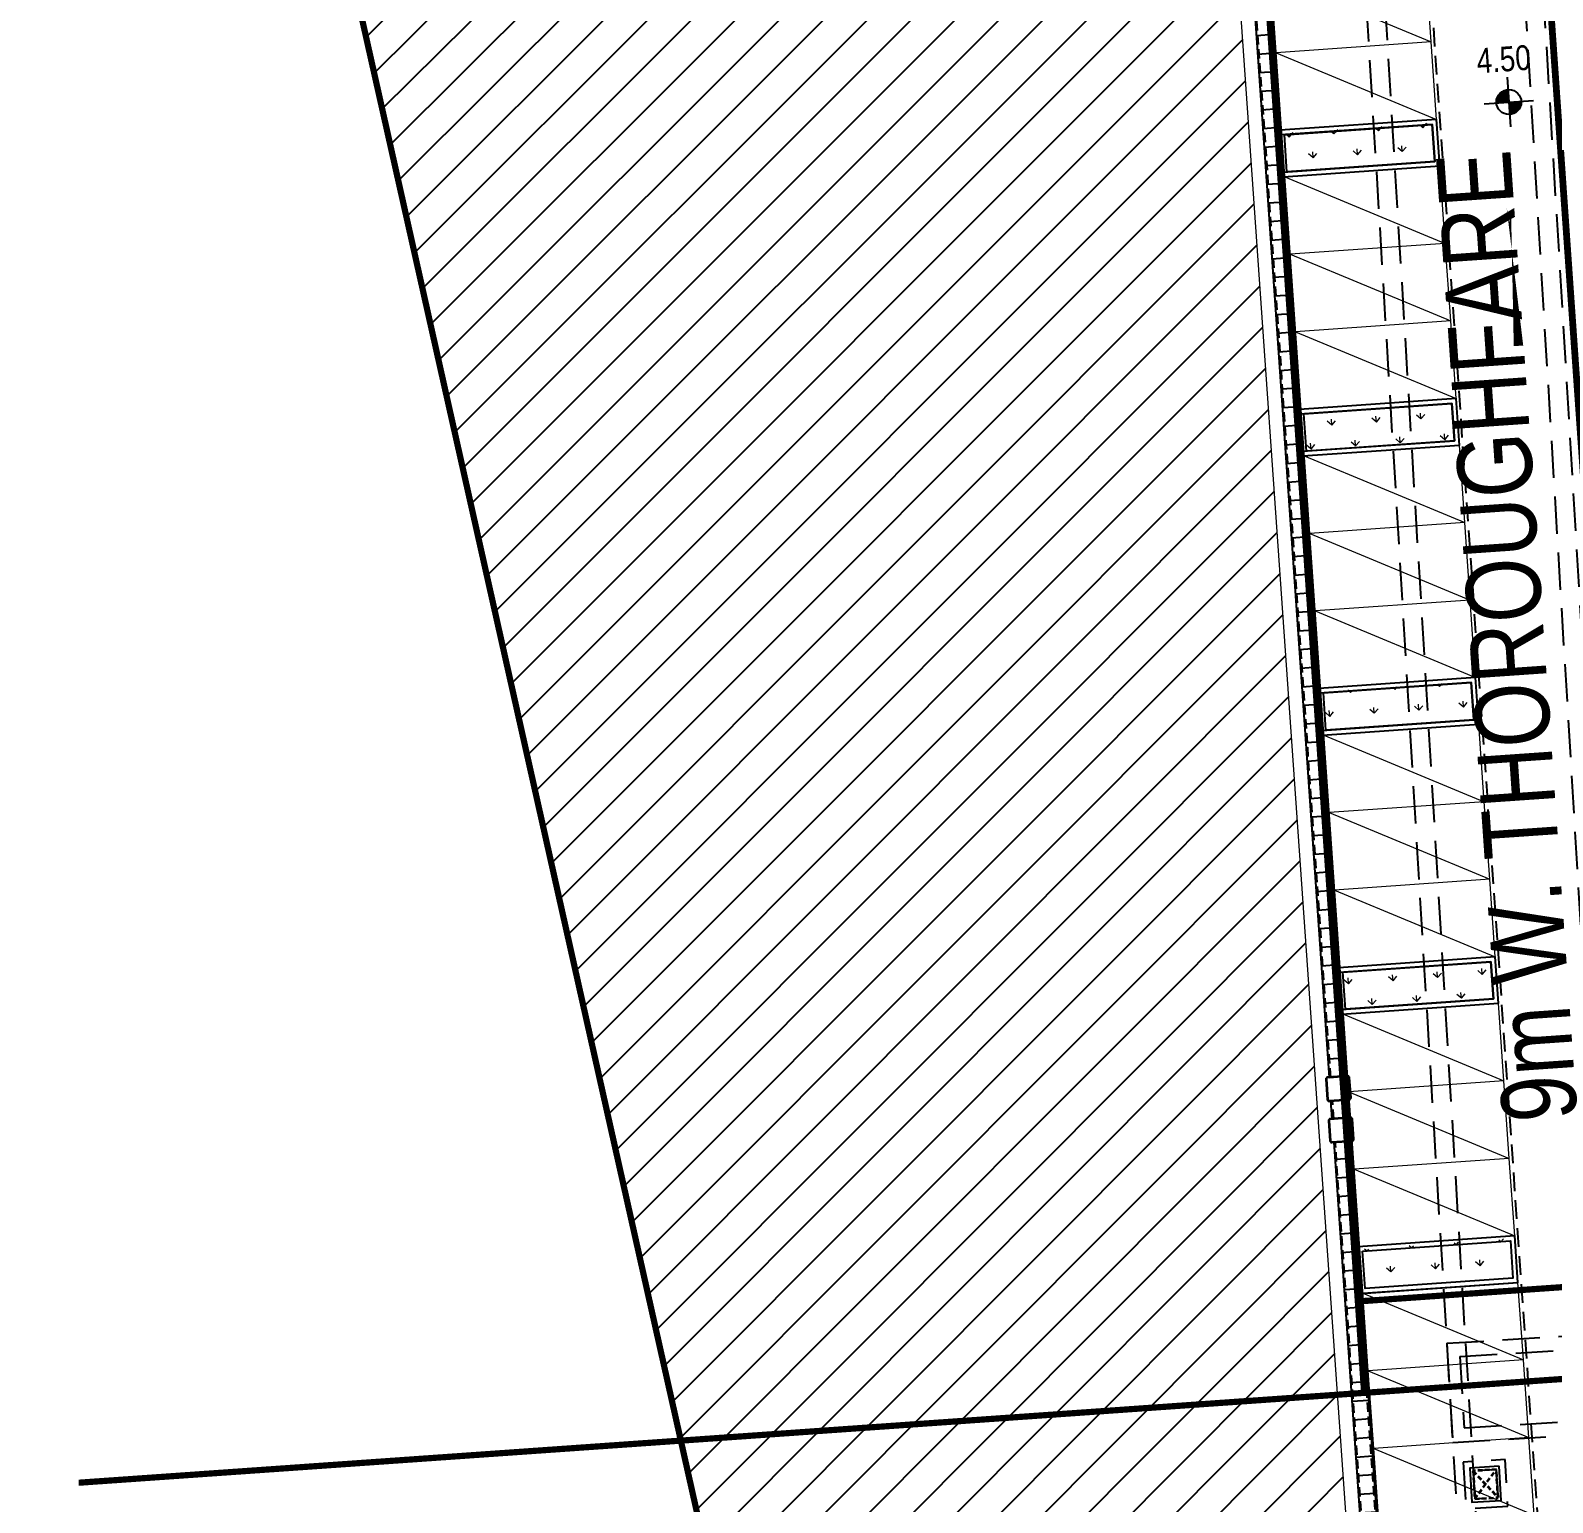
# Model space of a CAD drawing. Header units: millimetres. Extents: x 834681283 to 835686922, y 817551134 to 819407044.
# Drawn here: x 835475848 to 835524802, y 818105933 to 818153282 of the extents above; entities that cross this region are included whole.
import ezdxf
from ezdxf.enums import TextEntityAlignment as Align
from ezdxf.xclip import XClip

# ---------------------------------------------------------------- set-up
doc = ezdxf.new("R2010")
doc.units = ezdxf.units.MM
doc.header["$LTSCALE"] = 1200
doc.header["$MEASUREMENT"] = 0
doc.header["$XCLIPFRAME"] = 0
for name, pattern in [('P01-MAAN-P-EVA$0$DGN Style 4', [76.56341402296752, 38.25779588905311, -19.12889794452655, 0.04782224486131638, -19.12889794452655]), ('P01-MAAN-P-EVA$0$HIDDENX2', [0.75, 0.5, -0.25]), ('P01-MAGP-EVA-GREENERY$0$DASHED', [0.75, 0.5, -0.25]), ('P01-MAGP-EVA-GREENERY$0$DASHEDX2', [1.5, 1, -0.5]), ('P01-MAGP-EVA-GREENERY$0$HIDDEN', [0.375, 0.25, -0.125]), ('P01-MAGP-EVA-GREENERY$0$HIDDEN2', [0.1875, 0.125, -0.0625]), ('P01-MAGP-EVA-GREENERY$0$HIDDENX2', [0.75, 0.5, -0.25]), ('P01-MAGP-EVA-GREENERY$0$M_RM1104', [6, 4, -2]), ('SITE BOUNDARY$0$CENTER', [2, 1.25, -0.25, 0.25, -0.25]), ('SITE BOUNDARY$0$PHANTOM', [2.5, 1.25, -0.25, 0.25, -0.25, 0.25, -0.25])]:
    doc.linetypes.add(name, pattern=pattern)
doc.layers.get('Defpoints').update_dxf_attribs({"color": 15})
for name, color, linetype, lineweight in [('P01-MAAN-P-EVA$0$AR-F-LEV_AR_BS_', 4, 'Continuous', 25), ('P01-MAAN-P-EVA$0$AR-SIMS_BL_', 1, 'P01-MAAN-P-EVA$0$DGN Style 4', 140), ('P01-MAGP-EVA-GREENERY$0$AR-CP_AR_BS_MI_', 8, 'Continuous', 5), ('P01-MAGP-EVA-GREENERY$0$AR-HATCH_AR_', 8, 'Continuous', 13), ('P01-MAGP-EVA-GREENERY$0$DR-FLD', 8, 'Continuous', 25), ('P01-MAGP-EVA-GREENERY$0$DR-PIT', 8, 'P01-MAGP-EVA-GREENERY$0$HIDDEN2', 35), ('P01-MAGP-EVA-GREENERY$0$RLP916', 4, 'Continuous', 0), ('SITE BOUNDARY$0$AR-SIMS_BL_400', 1, 'SITE BOUNDARY$0$PHANTOM', 140)]:
    doc.layers.add(name, color=color, linetype=linetype, lineweight=lineweight)
for name, color, linetype in [('P01-MAAN-P-EVA$0$AW-TXT-FS', 4, 'Continuous'), ('P01-MAAN-P-EVA$0$HATCH', 9, 'Continuous'), ('P01-MAGP-EVA-GREENERY$0$0L_UTIL_MANHOLE COVER', 8, 'Continuous'), ('P01-MAGP-EVA-GREENERY$0$AR-FS-AR-EVA', 8, 'Continuous'), ('P01-MAGP-EVA-GREENERY$0$AR-LANDS_AR_MI_', 9, 'Continuous'), ('P01-MAGP-EVA-GREENERY$0$BOX-CULVERT', 8, 'P01-MAGP-EVA-GREENERY$0$DASHED'), ('P01-MAGP-EVA-GREENERY$0$MVA_MARKING', 254, 'Continuous'), ('P01-MAGP-EVA-GREENERY$0$SURFACE CHANNEL', 8, 'Continuous'), ('SITE BOUNDARY$0$XIQU-RLP0830A', 6, 'Continuous')]:
    doc.layers.add(name, color=color, linetype=linetype)
doc.layers.get('P01-MAGP-EVA-GREENERY$0$BOX-CULVERT').off()
doc.styles.add('P01-MAAN-P-EVA$0$ARIAL', font='arial.ttf', dxfattribs={"width": 0.8})
doc.styles.add('P01-MAAN-P-EVA$0$RLP-SIMPLEX', font='simplex.shx', dxfattribs={"width": 0.8})
doc.styles.add('P01-MAAN-P-EVA$0$Style-Arial', font='arial.ttf')
doc.linetypes.add('P01-MAGP-EVA-GREENERY$0$FENCELINE2', pattern='A,0.25,-0.1,[132,ltypeshp.shx,S=0.1,R=0,X=-0.1,Y=0],-0.1,1', length=1.45)
pattern_1 = [(93.99896719781333, (-34875.21582424641, 10271.79212117195), (-766.7729180866883, 666.5697951775445), [190.5, -1246.3409792]), (48.99896719781343, (-34875.21582424641, 10271.79212117195), (-766.7729181779772, 666.5697952569036), [190.4999999999999, -825.5000000000007]), (138.9989671978134, (-34875.21582424641, 10271.79212117195), (-666.5697952569036, -766.7729181779772), [190.4999999999999, -825.5000000000002])]

# ---------------------------------------------------------------- blocks, each defined once
blk = doc.blocks.new('P01-MAAN-P-EVA$0$LEV1')
for p, q in [((0, 2.000000000043656), (0, -2.000000000043656)), ((-2.000000000043656, 0), (2.000000000043656, 0)), ((-0.9989641103552458, 0.04550501362336945), (0, 0.04550501362336945)), ((-0.9893575142723421, 0.1455050136255522), (0, 0.1455050136255522)), ((-0.969395320975309, 0.245505013627735), (0, 0.245505013627735)), ((0.9989641103552458, -0.04550501362336945), (0, -0.04550501362336945)), ((0.9893575142727968, -0.1455050136255522), (0, -0.1455050136255522)), ((0.969395320975309, -0.245505013627735), (0, -0.245505013627735)), ((0.9384169039385597, -0.3455050136299178), (0, -0.3455050136299178)), ((0.8952794440092475, -0.4455050136321006), (0, -0.4455050136321006)), ((0.838107558815409, -0.5455050136342834), (0, -0.5455050136342834)), ((0.7637560326502353, -0.6455050136364662), (0, -0.6455050136364662)), ((0.6665000185194003, -0.745505013638649), (0, -0.745505013638649)), ((0.5339674821098015, -0.8455050136408317), (0, -0.8455050136408317)), ((0.3256075386316297, -0.9455050136430145), (0, -0.9455050136430145))]:
    blk.add_line(p, q)
blk.add_circle((0, 0), 1.000000000021828)
blk = doc.blocks.new('P01-MAAN-P-EVA$0$F-LEV')
for p, q in [((-0.9384169039385597, 0.3455050136299178), (0, 0.3455050136299178)), ((-0.8952794440092475, 0.4455050136321006), (0, 0.4455050136321006)), ((-0.838107558815409, 0.5455050136342834), (0, 0.5455050136342834)), ((-0.7637560326502353, 0.6455050136364662), (0, 0.6455050136364662)), ((-0.6665000185194003, 0.745505013638649), (0, 0.745505013638649)), ((-0.5339674821098015, 0.8455050136408317), (0, 0.8455050136408317)), ((-0.3256075386316297, 0.9455050136430145), (0, 0.9455050136430145))]:
    blk.add_line(p, q)
blk.add_blockref('P01-MAAN-P-EVA$0$LEV1', (0, 0))
at = {"style": 'P01-MAAN-P-EVA$0$RLP-SIMPLEX', "width": 0.8}
blk.add_attdef('FFL', (1.499999999999545, 1.000000000000909), '', height=2, dxfattribs=at)
blk = doc.blocks.new('P01-MAAN-P-EVA')
at = {"layer": 'P01-MAAN-P-EVA$0$HATCH', "ltscale": 0.1}
h = blk.add_hatch(dxfattribs=at)
h.set_pattern_fill('_USER', color=240, scale=1000, angle=45, pattern_type=0)
h.set_pattern_definition([(45, (305980.3518217802, 20741.31446480751), (-707.1067811865474, 707.1067811865476), [])])
edge = h.paths.add_edge_path()
edge.add_arc((835502969.2863741, 818186018.2890093), 4500.000000514357, 18.141599978340707, 95.30201113692448, ccw=False)
edge.add_line((835507245.5909805, 818187419.438151), (835513826.0775493, 818167335.8046902))
edge.add_line((835513826.0775493, 818167335.8046902), (835519853.4633521, 818081117.4387544))
edge.add_line((835519853.4633521, 818081117.4387544), (835555459.1113346, 818083606.571742))
edge.add_line((835555459.1113346, 818083606.571742), (835554354.3514569, 818076435.3517772))
edge.add_line((835554354.3514569, 818076435.3517772), (835558875.3514566, 818029487.351777))
edge.add_line((835558875.3514566, 818029487.351777), (835556388.3514566, 818026956.351777))
edge.add_line((835556388.3514566, 818026956.351777), (835549241.3514564, 818025790.3517774))
edge.add_line((835549241.3514564, 818025790.3517774), (835542188.4949411, 818025211.5165306))
edge.add_line((835542188.4949411, 818025211.5165306), (835547193.3051379, 818041026.450655))
edge.add_line((835547193.3051379, 818041026.450655), (835547200.5621599, 818060157.3228788))
edge.add_line((835547200.5621599, 818060157.3228788), (835535036.0601884, 818059317.3538945))
edge.add_line((835535036.0601884, 818059317.3538945), (835534275.2774451, 818070335.0740149))
edge.add_line((835534275.2774451, 818070335.0740149), (835535438.9628818, 818078697.4976777))
edge.add_line((835535438.9628818, 818078697.4976777), (835516606.1224432, 818077380.9244077))
edge.add_line((835516606.1224432, 818077380.9244077), (835515458.6835607, 818093794.3926522))
edge.add_line((835515458.6835607, 818093794.3926522), (835500714.3518218, 818090319.3144648))
edge.add_line((835500714.3518218, 818090319.3144648), (835485194.3518218, 818159526.3144648))
edge.add_line((835485194.3518218, 818159526.3144648), (835497824.3518218, 818169113.3144648))
edge.add_line((835497824.3518218, 818169113.3144648), (835508718.9404956, 818171681.2175134))
edge.add_line((835508718.9404956, 818171681.2175134), (835502553.4614518, 818190499.0355586))
at = {"layer": 'P01-MAAN-P-EVA$0$AR-SIMS_BL_'}
blk.add_line((835518637.0362899, 818112408.7901552), (835512079.0964901, 818206216.4474663), dxfattribs=at)
at = {"layer": 'P01-MAAN-P-EVA$0$AR-SIMS_BL_', "linetype": 'P01-MAAN-P-EVA$0$HIDDENX2'}
blk.add_lwpolyline([(835628339.8027534, 818195782.3069588, 200, 200, 0), (835627293.7301967, 818210745.7869086, 200, 200, 0), (835512324.3485186, 818202708.3186455, 200, 200, 0), (835518637.0362899, 818112408.7901552, 200, 200, 0), (835527615.1242596, 818113036.4336891, 200, 200, 0), (835522348.5082536, 818188372.4935522, 200, 200, 0), (835628339.8027534, 818195782.306959, 0, 0, 0)], format="xyseb", close=True, dxfattribs=at)
at = {"layer": 'P01-MAAN-P-EVA$0$AR-F-LEV_AR_BS_'}
ref = blk.add_blockref('P01-MAAN-P-EVA$0$F-LEV', (835523396.2407331, 818150977.8882371), dxfattribs=dict(at, xscale=399.9999999886597, yscale=400.0000000000001, zscale=400.0000000000002, rotation=3.998588288781939))
ref.add_attrib('FFL', '4.50', dxfattribs={"layer": '0', "height": 799.9999999999998, "rotation": 3.998591580459447, "style": 'P01-MAAN-P-EVA$0$Style-Arial', "width": 0.8}).set_placement((835523227.7572811, 818152360.7028202), align=Align.MIDDLE)
at = {"layer": 'P01-MAAN-P-EVA$0$AW-TXT-FS', "style": 'P01-MAAN-P-EVA$0$ARIAL', "width": 0.8}
blk.add_text('9m W. THOROUGHFARE', height=2400, rotation=93.96433058459377, dxfattribs=at).set_placement((835525601.547137, 818118267.1150581))
blk = doc.blocks.new('SITE BOUNDARY')
at = {"layer": 'SITE BOUNDARY$0$AR-SIMS_BL_400', "ltscale": 3, "const_width": 0.2}
for points in [[(835205.967713655, 818187.3215969054), (835227.4017731363, 818191.1423574201, 0.04919379695137301), (835256.6874020555, 818199.3961517689), (835258.8234410972, 818200.232073454), (835285.938085068, 818202.0513295376), (835285.9727178891, 818201.4156632093), (835309.2716431464, 818202.6718212748), (835309.2208451042, 818203.6140114499), (835336.548215934, 818205.4478256224), (835336.7910000669, 818204.998000004), (835338.0060000003, 818193.445), (835338.3870000002, 818177.043), (835337.6760000006, 818162.317), (835336.3740000002, 818150.7069999996), (835335.9430000004, 818146.5350000003), (835335.0780000007, 818138.0100000005), (835334.5610000003, 818125.5499999999), (835334.7450000006, 818110.3709999997), (835335.6156377018, 818097.3093875501), (835212.7614046936, 818088.7203368283)], [(835118.3382164289, 818191.3527021519), (835119.7278151001, 818191.4372147409, 0.3759908120438026), (835144.6618437314, 818176.3934268437), (835205.967713655, 818187.3215969054), (835212.7614046936, 818088.7203368283), (835125.9384592712, 818082.6503054047)]]:
    blk.add_lwpolyline(points, format="xyb", close=True, dxfattribs=at)
at = {"layer": 'SITE BOUNDARY$0$XIQU-RLP0830A', "color": 212, "linetype": 'SITE BOUNDARY$0$CENTER', "ltscale": 0.8, "true_color": 0xb300b3, "const_width": 0.2}
blk.add_lwpolyline([(835330.9140182555, 818205.0706876367), (835309.220507328, 818203.6202764428), (835309.2716431464, 818202.6718212748), (835285.9727178891, 818201.4156632093), (835285.9374162963, 818202.063604473), (835270.8364901636, 818201.0541520767), (835270.8374544507, 818201.037197533), (835258.8234951803, 818200.2311213583), (835256.6874561786, 818199.3951996891, -0.005306911687325899), (835253.6109736832, 818198.228742364, -0.04387543080736521), (835227.4018272824, 818191.1414053492), (835224.898092029, 818190.6950982555), (835205.82206376, 818183.7430895267), (835192.7539657669, 818181.4129546364), (835202.7385886739, 818150.9399030487), (835191.844, 818148.372), (835179.214, 818138.785), (835194.734, 818069.578)], format="xyb", dxfattribs=at)
blk = doc.blocks.new('P01-MAGP-EVA-GREENERY$0$A$C7D203562')
at = {"layer": 'P01-MAGP-EVA-GREENERY$0$DR-PIT', "ltscale": 25.4}
blk.add_lwpolyline([(-700.0000169277191, -699.9999831914902), (-50.00001692771912, -699.9999824762344, 0.4142135548149707), (-1.692771911621094e-05, -649.9999837875366), (-7.152557373046875e-07, -7.152557373046875e-07, 0.4142135630697067), (-50.00000071525574, 49.99999928474426), (-700.0000009536743, 50.00001549720764, 0.4142135616764832), (-750.000000834465, 1.561641693115234e-05), (-750.0000169277191, -649.9999819993973, 0.4142135699512809)], format="xyb", close=True, dxfattribs=at)
blk = doc.blocks.new('P01-MAGP-EVA-GREENERY$0$BOX-CULVERT LINE')
at = {"layer": 'Defpoints', "linetype": 'P01-MAGP-EVA-GREENERY$0$DASHEDX2'}
for p, q in [((835213062.3, 818214572.2000004), (835225177.2192677, 818012902.6322484)), ((835213657.6, 818214667.8000004), (835225776.1245968, 818012938.6057324)), ((835207973, 818214240.3000004), (835218149.7, 818044836.2000004)), ((835208571.8000001, 818214279.1000004), (835218748.6, 818044872.2000004)), ((835215417.5380784, 818090316.0616784), (835220807.8581718, 818090639.8771614)), ((835215417.5380784, 818090316.0616784), (835215609.4300026, 818087121.8203773)), ((835215843.8030624, 818089890.8576599), (835220635.2025158, 818090178.6938745)), ((835215843.8030624, 818089890.8576599), (835215981.725383, 818087594.9967248)), ((835215981.725383, 818087594.9967248), (835220773.1229627, 818087882.8328263)), ((835215609.4300026, 818087121.8203773), (835220999.7474889, 818087445.6357037))]:
    blk.add_line(p, q, dxfattribs=at)
at = {"layer": 'Defpoints', "linetype": 'P01-MAGP-EVA-GREENERY$0$DASHEDX2', "flags": 128}
for points in [[(835215947.9234596, 818086490.9830579), (835216037.8715775, 818084993.6823744), (835217385.4421926, 818085074.6356794), (835217295.4940747, 818086571.936363), (835215947.9234596, 818086490.9830579)], [(835216265.3732201, 818086209.5125443), (835216319.3420906, 818085311.1321343), (835217067.992432, 818085356.1061928), (835217014.0235615, 818086254.4866028), (835216265.3732201, 818086209.5125443)]]:
    blk.add_lwpolyline(points, dxfattribs=at)
blk = doc.blocks.new('P01-MAGP-EVA-GREENERY$0$RM1017')
blk.add_lwpolyline([(0, 0, 0, 0.4877528312527627, 0), (0, -1.558850351096311, 0.06096910390659534, 0.3048455195329767, 0), (0, -3.999994045836303, 0.3048455195329767, 0.3048455195329767, 0)], format="xyseb")
blk = doc.blocks.new('P01-MAGP-EVA-GREENERY$0$MVA_MARKING')
at = {"layer": 'P01-MAGP-EVA-GREENERY$0$MVA_MARKING', "linetype": 'P01-MAGP-EVA-GREENERY$0$M_RM1104', "const_width": 100}
blk.add_lwpolyline([(835221593.6120164, 818091898.2643687), (835217535.9692905, 818149940.5628519)], dxfattribs=at)
at = {"layer": 'P01-MAGP-EVA-GREENERY$0$MVA_MARKING', "xscale": 1000, "yscale": 1000, "zscale": 1000, "rotation": 3.998948738223354}
blk.add_blockref('P01-MAGP-EVA-GREENERY$0$RM1017', (835217446.977548, 818126386.621715), dxfattribs=at)
blk = doc.blocks.new('P01-MAGP-EVA-GREENERY')
at = {"layer": 'P01-MAGP-EVA-GREENERY$0$AR-HATCH_AR_'}
h = blk.add_hatch(dxfattribs=at)
h.set_pattern_fill('GRASS', color=256, scale=40, style=0)
h.set_pattern_definition(pattern_1)
h.paths.add_polyline_path([(835210195.3927506, 818129187.1791418), (835214953.786534, 818129519.8322558), (835215037.472831, 818128322.7523559), (835210279.0790485, 818127990.0992422)])
h = blk.add_hatch(dxfattribs=at)
h.set_pattern_fill('GRASS', color=256, scale=40, style=0)
h.set_pattern_definition(pattern_1)
h.paths.add_polyline_path([(835210823.0362908, 818120209.0911723), (835215581.4300733, 818120541.7442865), (835215665.1163703, 818119344.6643871), (835210906.7225875, 818119012.0112729)])
h = blk.add_hatch(dxfattribs=at)
h.set_pattern_fill('GRASS', color=256, scale=40, style=0)
h.set_pattern_definition(pattern_1)
h.paths.add_polyline_path([(835211450.6798296, 818111231.0032029), (835216209.0736126, 818111563.6563171), (835216292.7599102, 818110366.5764177), (835211534.3661269, 818110033.923303)])
h = blk.add_hatch(dxfattribs=at)
h.set_pattern_fill('GRASS', color=256, scale=40, style=0)
h.set_pattern_definition(pattern_1)
h.paths.add_polyline_path([(835212078.3233693, 818102252.9152335), (835216836.7171518, 818102585.5683471), (835216920.4034489, 818101388.4884481), (835212162.0096661, 818101055.8353342)])
h = blk.add_hatch(dxfattribs=at)
h.set_pattern_fill('GRASS', color=256, scale=40, style=0)
h.set_pattern_definition(pattern_1)
h.paths.add_polyline_path([(835212705.9669082, 818093274.8272636), (835217464.3606912, 818093607.4803783), (835217548.0469885, 818092410.4004784), (835212789.6532059, 818092077.7473648)])
at = {"layer": 'P01-MAGP-EVA-GREENERY$0$DR-FLD'}
h = blk.add_hatch(dxfattribs=at)
h.set_pattern_fill('_USER', color=256, scale=600, style=0, pattern_type=0)
h.set_pattern_definition([(3.998967197813425, (835208926.9074881, 818145539.4043733), (-41.84309510643341, 598.5391845083449), [])])
h.paths.add_polyline_path([(835208378.2465563, 818145501.0483791), (835211638.6459302, 818098863.0839164), (835212187.3068637, 818098901.4398963), (835208926.907488, 818145539.4043734), (835208378.2465687, 818145501.0482031)])
h = blk.add_hatch(dxfattribs=at)
h.set_pattern_fill('_USER', color=256, scale=600, style=0, pattern_type=0)
h.set_pattern_definition([(3.998967197813425, (835211784.0724102, 818096782.84951), (-41.84309510643341, 598.5391845083449), [])])
h.paths.add_polyline_path([(835211784.0724101, 818096782.8495102), (835214244.4259186, 818061589.0384611), (835214793.0868382, 818061627.3946311), (835212332.7333411, 818096821.2055047)])
at = {"layer": 'P01-MAGP-EVA-GREENERY$0$0L_UTIL_MANHOLE COVER'}
blk.add_lwpolyline([(835217107.8470668, 818086360.3031911), (835216159.5566336, 818086303.33605), (835216225.518587, 818085205.315549), (835217173.8090203, 818085262.2826899)], close=True, dxfattribs=at)
at = {"layer": 'P01-MAGP-EVA-GREENERY$0$AR-CP_AR_BS_MI_'}
for points in [[(835214918.61567, 818132173.8395998), (835214744.2702433, 818134667.7529256), (835209756.4435924, 818134319.0620737), (835214918.61567, 818132173.8395998), (835209930.7890201, 818131825.1487476), (835209756.4435924, 818134319.0620737)], [(835215092.9610962, 818129679.9262732), (835214918.61567, 818132173.8395998), (835209930.7890195, 818131825.1487477), (835215092.9610962, 818129679.9262732), (835210105.134447, 818129331.2354218), (835209930.7890195, 818131825.1487477)], [(835215371.9137827, 818125689.6649557), (835215197.5683568, 818128183.5782819), (835210209.7417065, 818127834.8874303), (835215371.9137827, 818125689.6649557), (835210384.0871336, 818125340.9741043), (835210209.7417065, 818127834.8874303)], [(835215546.2592093, 818123195.7516305), (835215371.9137827, 818125689.6649557), (835210384.0871329, 818125340.9741043), (835215546.2592093, 818123195.7516305), (835210558.4325596, 818122847.0607778), (835210384.0871329, 818125340.9741043)], [(835215720.6046363, 818120701.8383046), (835215546.2592094, 818123195.7516304), (835210558.4325588, 818122847.0607784), (835215720.6046363, 818120701.8383046), (835210732.7779859, 818120353.1474525), (835210558.4325588, 818122847.0607784)], [(835215999.5573227, 818116711.5769863), (835215825.211896, 818119205.490313), (835210837.3852451, 818118856.79946), (835215999.5573227, 818116711.5769863), (835211011.7306725, 818116362.8861349), (835210837.3852451, 818118856.79946)], [(835216173.9027485, 818114217.6636604), (835215999.5573227, 818116711.5769863), (835211011.7306718, 818116362.8861349), (835216173.9027485, 818114217.6636604), (835211186.0760989, 818113868.9728088), (835211011.7306718, 818116362.8861349)], [(835216348.248175, 818111723.7503352), (835216173.9027487, 818114217.6636604), (835211186.0760981, 818113868.9728088), (835216348.248175, 818111723.7503352), (835211360.421526, 818111375.0594826), (835211186.0760981, 818113868.9728088)], [(835216627.2008618, 818107733.4890171), (835216452.8554354, 818110227.4023435), (835211465.0287849, 818109878.7114908), (835216627.2008618, 818107733.4890171), (835211639.3742119, 818107384.7981654), (835211465.0287849, 818109878.7114908)], [(835216801.5462879, 818105239.575691), (835216627.2008618, 818107733.4890171), (835211639.374211, 818107384.7981654), (835216801.5462879, 818105239.575691), (835211813.7196382, 818104890.8848395), (835211639.374211, 818107384.7981654)], [(835216975.8917145, 818102745.6623652), (835216801.5462881, 818105239.5756911), (835211813.7196375, 818104890.8848395), (835216975.8917145, 818102745.6623652), (835211988.0650644, 818102396.9715133), (835211813.7196375, 818104890.8848395)], [(835217254.8444011, 818098755.4010488), (835217080.4989748, 818101249.3143743), (835212092.6723241, 818100900.623522), (835217254.8444011, 818098755.4010488), (835212267.0177515, 818098406.7101954), (835212092.6723241, 818100900.623522)], [(835217429.1898273, 818096261.4877224), (835217254.8444011, 818098755.4010488), (835212267.017751, 818098406.7101955), (835217429.1898273, 818096261.4877224), (835212441.363178, 818095912.7968701), (835212267.017751, 818098406.7101955)], [(835217603.5352538, 818093767.5743965), (835217429.1898273, 818096261.4877224), (835212441.3631775, 818095912.7968701), (835217603.5352538, 818093767.5743965), (835212615.708604, 818093418.8835443), (835212441.3631775, 818095912.7968701)], [(835217882.4879403, 818089777.3130789), (835217708.1425134, 818092271.2264049), (835212720.3158633, 818091922.5355526), (835217882.4879403, 818089777.3130789), (835212894.6612903, 818089428.6222261), (835212720.3158633, 818091922.5355526)], [(835218056.8333671, 818087283.3997532), (835217882.4879403, 818089777.3130789), (835212894.6612895, 818089428.6222261), (835218056.8333671, 818087283.3997532), (835213069.0067166, 818086934.7089001), (835212894.6612895, 818089428.6222261)], [(835218231.1787931, 818084789.4864271), (835218056.8333671, 818087283.3997532), (835213069.0067159, 818086934.7089002), (835218231.1787931, 818084789.4864271), (835213243.3521427, 818084440.7955748), (835213069.0067159, 818086934.7089002)]]:
    blk.add_lwpolyline(points, dxfattribs=at)
at = {"layer": 'P01-MAGP-EVA-GREENERY$0$AR-FS-AR-EVA', "linetype": 'P01-MAGP-EVA-GREENERY$0$HIDDENX2'}
blk.add_line((835213795.0993036, 818149679.0447134), (835219446.7466711, 818068835.4057872), dxfattribs=at)
at = {"layer": 'P01-MAGP-EVA-GREENERY$0$AR-LANDS_AR_MI_'}
for points in [[(835210164.8440487, 818127831.7487086), (835215197.5683565, 818128183.5782818), (835215092.9610964, 818129679.9262737), (835210060.2363112, 818129328.096666)], [(835210154.3832749, 818127981.383504), (835215037.472831, 818128322.7523559), (835214953.7870231, 818129519.8307494), (835210070.6970853, 818129178.4618701)], [(835210792.4875883, 818118853.6607388), (835215825.211896, 818119205.490313), (835215720.6046363, 818120701.8383048), (835210687.8798507, 818120350.0086964)], [(835210782.0268142, 818119003.2955347), (835215665.1163703, 818119344.6643871), (835215581.4305624, 818120541.7427799), (835210698.3406249, 818120200.3739011)], [(835211420.1311283, 818109875.5727692), (835216452.8554355, 818110227.4023439), (835216348.2481753, 818111723.7503356), (835211315.5233899, 818111371.9207284)], [(835211409.6703537, 818110025.2075654), (835216292.7599102, 818110366.5764177), (835216209.0741019, 818111563.6548105), (835211325.9841639, 818111222.2859321)], [(835212047.7746667, 818100897.4848), (835217080.4989744, 818101249.3143744), (835216975.8917146, 818102745.6623659), (835211943.1669298, 818102393.8327583)], [(835212037.3138928, 818101047.119596), (835216920.4034489, 818101388.4884481), (835216836.717641, 818102585.5668404), (835211953.6277031, 818102244.1979623)], [(835212675.418206, 818091919.39683), (835217708.1425135, 818092271.2264051), (835217603.5352536, 818093767.5743967), (835212570.8104684, 818093415.7447889)]]:
    blk.add_lwpolyline(points, dxfattribs=at)
for points in [[(835210195.3927506, 818129187.1791418), (835214953.786534, 818129519.8322558), (835215037.472831, 818128322.7523559), (835210279.0790485, 818127990.0992422)], [(835210823.0362908, 818120209.0911723), (835215581.4300733, 818120541.7442865), (835215665.1163703, 818119344.6643871), (835210906.7225875, 818119012.0112729)], [(835211450.6798296, 818111231.0032029), (835216209.0736126, 818111563.6563171), (835216292.7599102, 818110366.5764177), (835211534.3661269, 818110033.923303)], [(835212078.3233693, 818102252.9152335), (835216836.7171518, 818102585.5683471), (835216920.4034489, 818101388.4884481), (835212162.0096661, 818101055.8353342)], [(835212705.9669082, 818093274.8272636), (835217464.3606912, 818093607.4803783), (835217548.0469885, 818092410.4004784), (835212789.6532059, 818092077.7473648)]]:
    blk.add_lwpolyline(points, close=True, dxfattribs=at)
at = {"layer": 'P01-MAGP-EVA-GREENERY$0$DR-FLD'}
for points in [[(835208378.2465563, 818145501.0483791), (835211638.6459302, 818098863.0839164), (835212187.3068637, 818098901.4398963), (835208926.907488, 818145539.4043734), (835208378.2465687, 818145501.0482031)], [(835211784.0724101, 818096782.8495102), (835214244.4259186, 818061589.0384611), (835214793.0868382, 818061627.3946311), (835212332.7333411, 818096821.2055047), (835211784.0724102, 818096782.84951)]]:
    blk.add_lwpolyline(points, close=True, dxfattribs=at)
for points in [[(835211731.7685409, 818097531.023488), (835211690.9497994, 818098114.9099383)], [(835211731.7685409, 818097531.0234841), (835211690.9497994, 818098114.9099344)], [(835212280.4294734, 818097569.3794676), (835212239.6107312, 818098153.2659323)], [(835212280.4294733, 818097569.3794637), (835212239.6107314, 818098153.2659284)]]:
    blk.add_lwpolyline(points, dxfattribs=at)
at = {"layer": 'P01-MAGP-EVA-GREENERY$0$DR-PIT'}
for p, q in [((835216265.3732212, 818086209.5125451), (835217067.9924334, 818085356.106194)), ((835216319.3420912, 818085311.1321363), (835217014.0235629, 818086254.4866042))]:
    blk.add_line(p, q, dxfattribs=at)
blk.add_lwpolyline([(835217014.0235629, 818086254.4866042), (835216265.3732209, 818086209.5125451), (835216319.3420912, 818085311.1321363), (835217067.9924334, 818085356.106194)], close=True, dxfattribs=at)
at = {"layer": 'P01-MAGP-EVA-GREENERY$0$RLP916', "linetype": 'P01-MAGP-EVA-GREENERY$0$FENCELINE2'}
blk.add_lwpolyline([(835196573.10963, 818169757.7210938, -0.350001108325439), (835201265.2391587, 818166678.1236862), (835207845.7257276, 818146594.4902254), (835213873.1115303, 818060376.1242896), (835249478.7595128, 818062865.2572773)], format="xyb", dxfattribs=at)
blk.add_lwpolyline([(835196573.10963, 818169757.7210938, -0.350001108325439), (835201265.2391587, 818166678.1236862), (835207845.7257276, 818146594.4902254), (835213873.1115303, 818060376.1242896), (835249478.7595128, 818062865.2572773)], format="xyb", dxfattribs=at)
at = {"layer": 'P01-MAGP-EVA-GREENERY$0$SURFACE CHANNEL', "linetype": 'P01-MAGP-EVA-GREENERY$0$HIDDEN'}
for points in [[(835211688.5241972, 818098866.5708234), (835208428.1248231, 818145504.5352875)], [(835212137.4285965, 818098897.952989), (835208877.0292213, 818145535.9174649)], [(835211781.6468079, 818097534.510396), (835211740.8280653, 818098118.3968471)], [(835211781.646808, 818097534.5103921), (835211740.8280654, 818098118.3968432)], [(835212230.5512067, 818097565.8925602), (835212189.7324643, 818098149.7790235)], [(835212230.5512067, 818097565.8925563), (835212189.7324643, 818098149.7790196)], [(835214294.304172, 818061592.5255597), (835211833.9506761, 818096786.3364183)], [(835214743.2085712, 818061623.907724), (835212282.8550745, 818096817.7185961)]]:
    blk.add_lwpolyline(points, dxfattribs=at)
at = {"layer": 'P01-MAGP-EVA-GREENERY$0$BOX-CULVERT', "rotation": 359.9999999999997}
blk.add_blockref('P01-MAGP-EVA-GREENERY$0$BOX-CULVERT LINE', (0, 1.588186776101813e-22), dxfattribs=at)
at = {"layer": 'P01-MAGP-EVA-GREENERY$0$DR-PIT', "ltscale": 25.4}
for p, rotation in [((835212284.4327435, 818098858.1077777), 3.998948739019863), ((835212284.4327435, 818098858.1077738), 3.998948739019861), ((835212374.7509258, 818097525.851296), 3.998948739019863), ((835212374.7509258, 818097525.851292), 3.998948739019861)]:
    blk.add_blockref('P01-MAGP-EVA-GREENERY$0$A$C7D203562', p, dxfattribs=dict(at, rotation=rotation))
at = {"layer": 'P01-MAGP-EVA-GREENERY$0$MVA_MARKING', "rotation": 359.9999999999999}
blk.add_blockref('P01-MAGP-EVA-GREENERY$0$MVA_MARKING', (0, 1.588186776101813e-22), dxfattribs=at)

msp = doc.modelspace()

# ---------------------------------------------------------------- block references
ref = msp.add_blockref('SITE BOUNDARY', (305980.3518221378, 20741.31446456909), dxfattribs=dict(xscale=1000, yscale=1000, zscale=1000))
XClip(ref).set_block_clipping_path([(835171.4179906907, 818003.0079180738), (835381.5676709538, 818003.0079180738), (835380.9419443216, 818241.1415228392), (835171.4179906907, 818241.1415228392)])
ref = msp.add_blockref('P01-MAGP-EVA-GREENERY', (305980.3518218994, 20741.31446480751))
XClip(ref).set_block_clipping_path([(835304579.184374, 818174710.1626656), (835305796.165823, 818174873.3149368), (835307662.0338197, 818174689.8070786), (835310520.3633885, 818174065.1796945), (835313081.8681743, 818173026.565997), (835315581.7919986, 818171259.1109881), (835317651.2761323, 818169000.3924677), (835319046.8494221, 818167007.0337248), (835320133.4085228, 818164236.8954862), (835320669.2049217, 818161588.339545), (835320843.1778568, 818158211.368624), (835320023.4914253, 818155637.3225639), (835307775.6753732, 818112927.0695825), (835307486.5656325, 818111403.7745718), (835306472.3023188, 818108849.5676203), (835303557.4701333, 818104111.4948183), (835299124.0129836, 818101088.6384549), (835297415.7114913, 818099718.8653644), (835294427.9237889, 818098869.5449544), (835299696.7221286, 818083540.2194344), (835299696.7221286, 818003007.9180738), (835381567.6709538, 818003007.9180738), (835381567.6709538, 818241141.5228392), (835171417.9906907, 818241141.5228392), (835171417.9906907, 818003007.9180738), (835299646.7221286, 818003007.9180738), (835299646.7221286, 818083531.8665625), (835294380.6194693, 818098853.3491247), (835289071.6246588, 818097781.3911836), (835244007.6001352, 818094631.0239012), (835243402.3726704, 818094599.0591453), (835242636.0318141, 818094583.6296563), (835241827.5000405, 818094619.5304664), (835240278.7908783, 818094803.1013474), (835238615.9808831, 818095198.6516088), (835236837.1062446, 818095894.4355551), (835235914.818166, 818096333.9795084), (835235308.0351869, 818096662.1879468), (835233986.3356233, 818097536.8864938), (835232722.909551, 818098548.7006296), (835231238.5995908, 818100145.3524557), (835230243.8710234, 818101523.0034088), (835229459.3735335, 818102997.1350085), (835228749.5628562, 818104567.991932), (835228038.0088664, 818107442.8705243), (835228019.3892208, 818108529.8695997), (835224832.3401604, 818154118.6039063), (835224786.1936965, 818154547.7584285), (835224773.2807815, 818155026.8918852), (835224783.5408298, 818155896.2038279), (835224816.9600604, 818156261.0471077), (835224880.3945836, 818156930.3651428), (835224980.8038678, 818157693.5020338), (835225188.0995655, 818158657.4187651), (835225368.2602261, 818159369.90378), (835225838.1759521, 818160711.976452), (835226139.2108691, 818161405.4137219), (835226545.7954304, 818162235.3437661), (835227243.4511546, 818163421.3939792), (835227831.7674248, 818164241.3849411), (835228201.1016024, 818164708.4587804), (835228901.1138991, 818165512.979474), (835229693.714691, 818166280.4427017), (835231339.2155919, 818167719.4297662), (835233198.9440969, 818168772.0604982), (835234724.5905447, 818169505.6878428), (835236291.5872612, 818169941.2428173), (835238731.1858591, 818170106.814821)])

# ---------------------------------------------------------------- next in the draw order: block references
msp.add_blockref('P01-MAAN-P-EVA', (2.384185791015625e-07, -2.384185791015625e-07))

doc.saveas('drawing.dxf')
